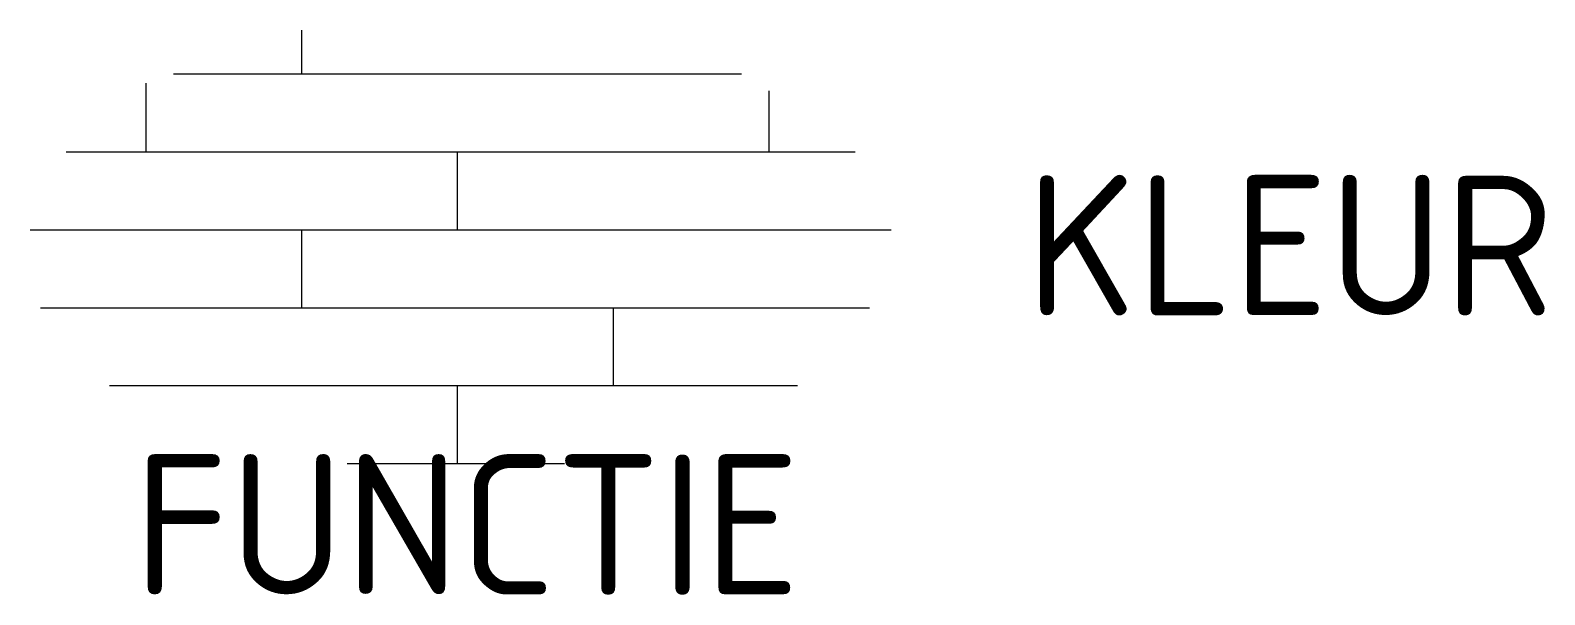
# Model space of a CAD drawing. Extents: x -5.5 to 14, y -4.5 to 2.8.
import ezdxf
from ezdxf.enums import TextEntityAlignment as Align

# ---------------------------------------------------------------- set-up
doc = ezdxf.new("R2010")
doc.units = 0
doc.styles.add('NLCS-ISO', font='NLCS-ISO.ttf')

msp = doc.modelspace()

# ---------------------------------------------------------------- linework, layer by layer
for p, q in [((-2, 2.2), (-2, 2.761)), ((-3.649, 2.2), (0, 2.2)), ((0, 2.2), (3.646, 2.2)), ((-4, 1.2), (-4, 2.081)), ((4, 1.2), (4, 1.986)), ((-5.028, 1.2), (0, 1.2)), ((0, 1.2), (5.103, 1.2)), ((0, 0.2), (0, 1.2)), ((-5.487, 0.2), (0, 0.2)), ((-2, 0), (-2, 0.2)), ((0, 0.2), (5.566, 0.2)), ((-2, -0.8), (-2, 0)), ((-5.354, -0.8), (0, -0.8)), ((0, -0.8), (5.288, -0.8)), ((2, -1.8), (2, -0.8)), ((-4.472, -1.8), (0, -1.8)), ((0, -1.8), (4.365, -1.8)), ((0, -2.8), (0, -1.8)), ((-1.417, -2.8), (0, -2.8)), ((0, -2.8), (1.372, -2.8))]:
    msp.add_line(p, q)

# ---------------------------------------------------------------- texts
at = {"style": 'NLCS-ISO'}
msp.add_attdef('KLEUR', text='', height=1.8, dxfattribs=at).set_placement((7.295, 0), align=Align.MIDDLE_LEFT)
at = {"style": 'NLCS-ISO', "flags": 1}
msp.add_attdef('FUNCTIE', text='', height=1.8, dxfattribs=at).set_placement((0.116, -3.585), align=Align.MIDDLE_CENTER)

doc.saveas('drawing.dxf')
